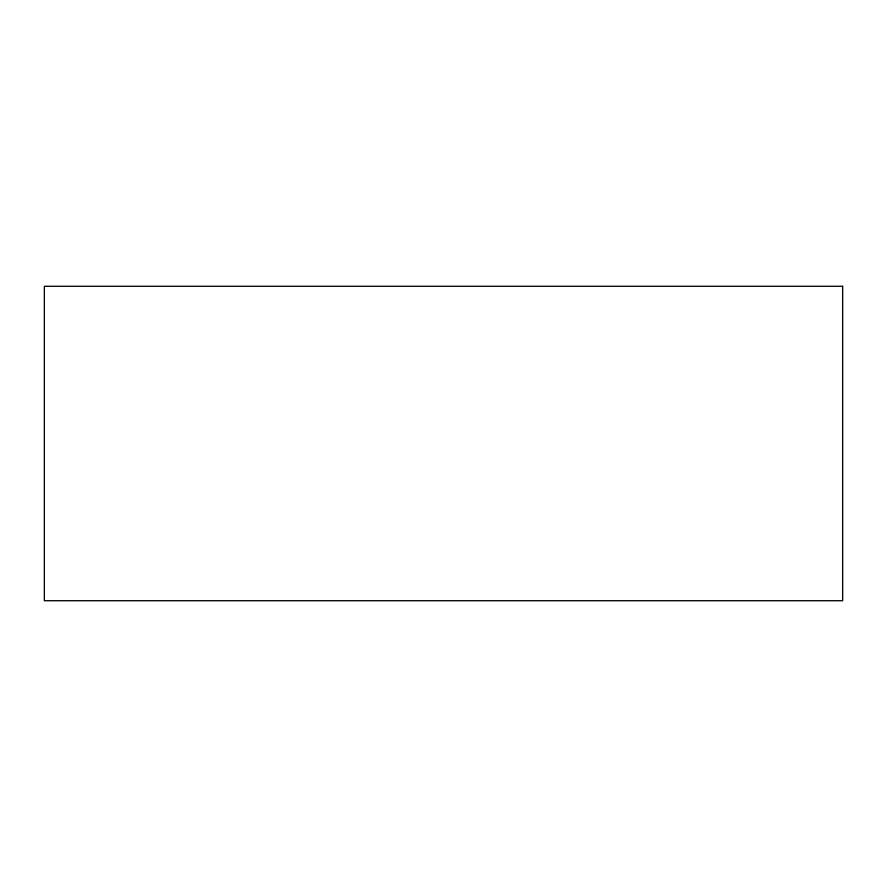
<?xml version="1.0" encoding="UTF-8"?>
<svg xmlns="http://www.w3.org/2000/svg" width="887" height="887" viewBox="0 0 887 887"><rect width="100%" height="100%" fill="white"/><g stroke="black" fill="none" stroke-linecap="round" stroke-linejoin="round"><path stroke-width="1.33" d="M842.65 286.279L44.35 286.279L44.35 600.721L842.65 600.721L842.65 286.279"/></g></svg>
